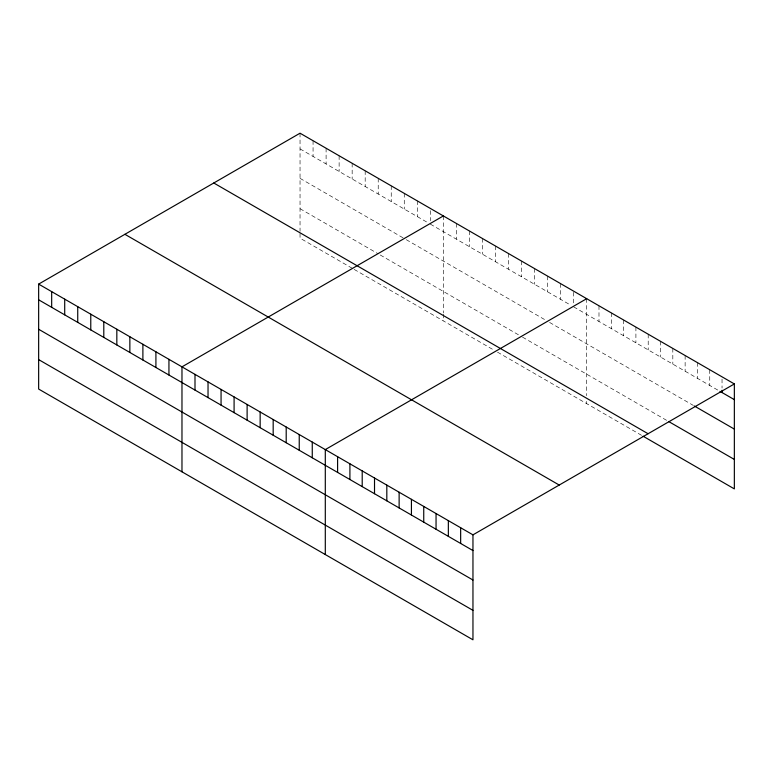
<?xml version="1.0" encoding="UTF-8"?>
<svg xmlns="http://www.w3.org/2000/svg" width="773" height="773" viewBox="0 0 773 773"><rect width="100%" height="100%" fill="white"/><g stroke="black" fill="none" stroke-linecap="round" stroke-linejoin="round"><path stroke-width="0.58" stroke-dasharray="3.87 2.9" d="M300.04 148.899L428.329 222.962M430.329 224.122L570.648 305.132M573.653 306.871L718.967 390.761M300.04 178.35L404.269 238.528M406.279 239.688L545.593 320.119M549.603 322.438L693.333 405.419M300.04 208.7L378.219 253.834M380.219 254.984L521.533 336.574M522.538 337.154L666.674 420.367M352.159 268.241L300.04 238.152L300.04 232.48M354.16 269.4L493.474 349.831M497.483 352.14L642.063 435.614M722.04 379.079L722.04 388.056M709.74 369.736L709.74 385.437M697.43 362.624L697.43 378.335M685.129 355.522L685.129 371.224M672.819 348.42L672.819 364.122M660.519 341.308L660.519 357.02M648.209 334.207L648.209 349.918M635.908 327.105L635.908 342.806M623.598 320.003L623.598 335.704M611.298 312.891L611.298 328.602M598.988 305.789L598.988 321.5M586.688 298.687L586.688 395.708M586.688 401.38L586.688 403.641M573.653 292.281L573.653 304.63M560.628 283.643L560.628 299.344M547.593 276.116L547.593 291.827M534.568 268.598L534.568 284.3M521.533 261.071L521.533 276.782M508.508 253.554L508.508 269.255M495.483 246.027L495.483 261.738M482.449 238.509L482.449 254.211M469.424 230.982L469.424 246.693M456.389 223.465L456.389 239.166M443.364 215.938L443.364 312.968M443.364 314.099L443.364 320.892M430.329 210.662L430.329 220.759M417.304 200.893L417.304 216.604M404.269 193.376L404.269 209.077M391.244 185.849L391.244 201.55M378.219 178.331L378.219 194.033M365.185 170.804L365.185 186.506M352.159 163.287L352.159 178.988M339.125 155.76L339.125 171.461M326.1 148.242L326.1 163.944M313.065 140.715L313.065 156.417M300.04 133.198L300.04 231.349"/><path stroke-width="1.16" d="M38.65 284.106L472.96 534.848L472.96 639.802L38.65 389.061L38.65 284.106L300.04 133.198L734.35 383.939L734.35 488.894L643.088 436.204M443.364 215.938L181.974 366.846L181.974 471.81M586.688 298.687L325.298 449.596L325.298 554.55M472.96 534.848L734.35 383.939M719.992 391.36L734.35 399.641M694.357 406.009L734.35 429.102M668.722 421.556L734.35 459.442M213.783 182.998L648.093 433.74M124.907 234.306L559.217 485.048M38.65 299.808L472.96 550.56M38.65 329.259L472.96 580.011M38.65 359.609L472.96 610.351M722.04 390.297L722.04 392.539M460.66 527.746L460.66 543.448M448.35 520.644L448.35 536.346M436.049 513.543L436.049 529.244M423.739 506.431L423.739 522.142M411.429 499.329L411.429 515.031M399.129 492.227L399.129 507.929M386.819 485.115L386.819 500.827M374.519 478.014L374.519 493.725M362.208 470.912L362.208 486.613M349.908 463.81L349.908 479.511M337.598 456.698L337.598 472.409M312.263 442.079L312.263 457.78M299.238 434.552L299.238 450.253M286.203 427.034L286.203 442.736M273.178 419.507L273.178 435.209M260.153 411.99L260.153 427.691M247.118 404.463L247.118 420.164M234.093 396.945L234.093 412.647M221.059 389.418L221.059 405.12M208.034 381.891L208.034 397.602M194.999 374.374L194.999 390.075M168.939 359.329L168.939 375.031M155.914 351.802L155.914 367.513M142.889 344.285L142.889 359.986M129.854 336.757L129.854 352.469M116.829 329.24L116.829 344.942M103.795 321.713L103.795 337.424M90.77 314.196L90.77 329.897M77.735 306.668L77.735 322.38M64.71 299.151L64.71 314.853M51.675 291.624L51.675 307.335"/></g></svg>
